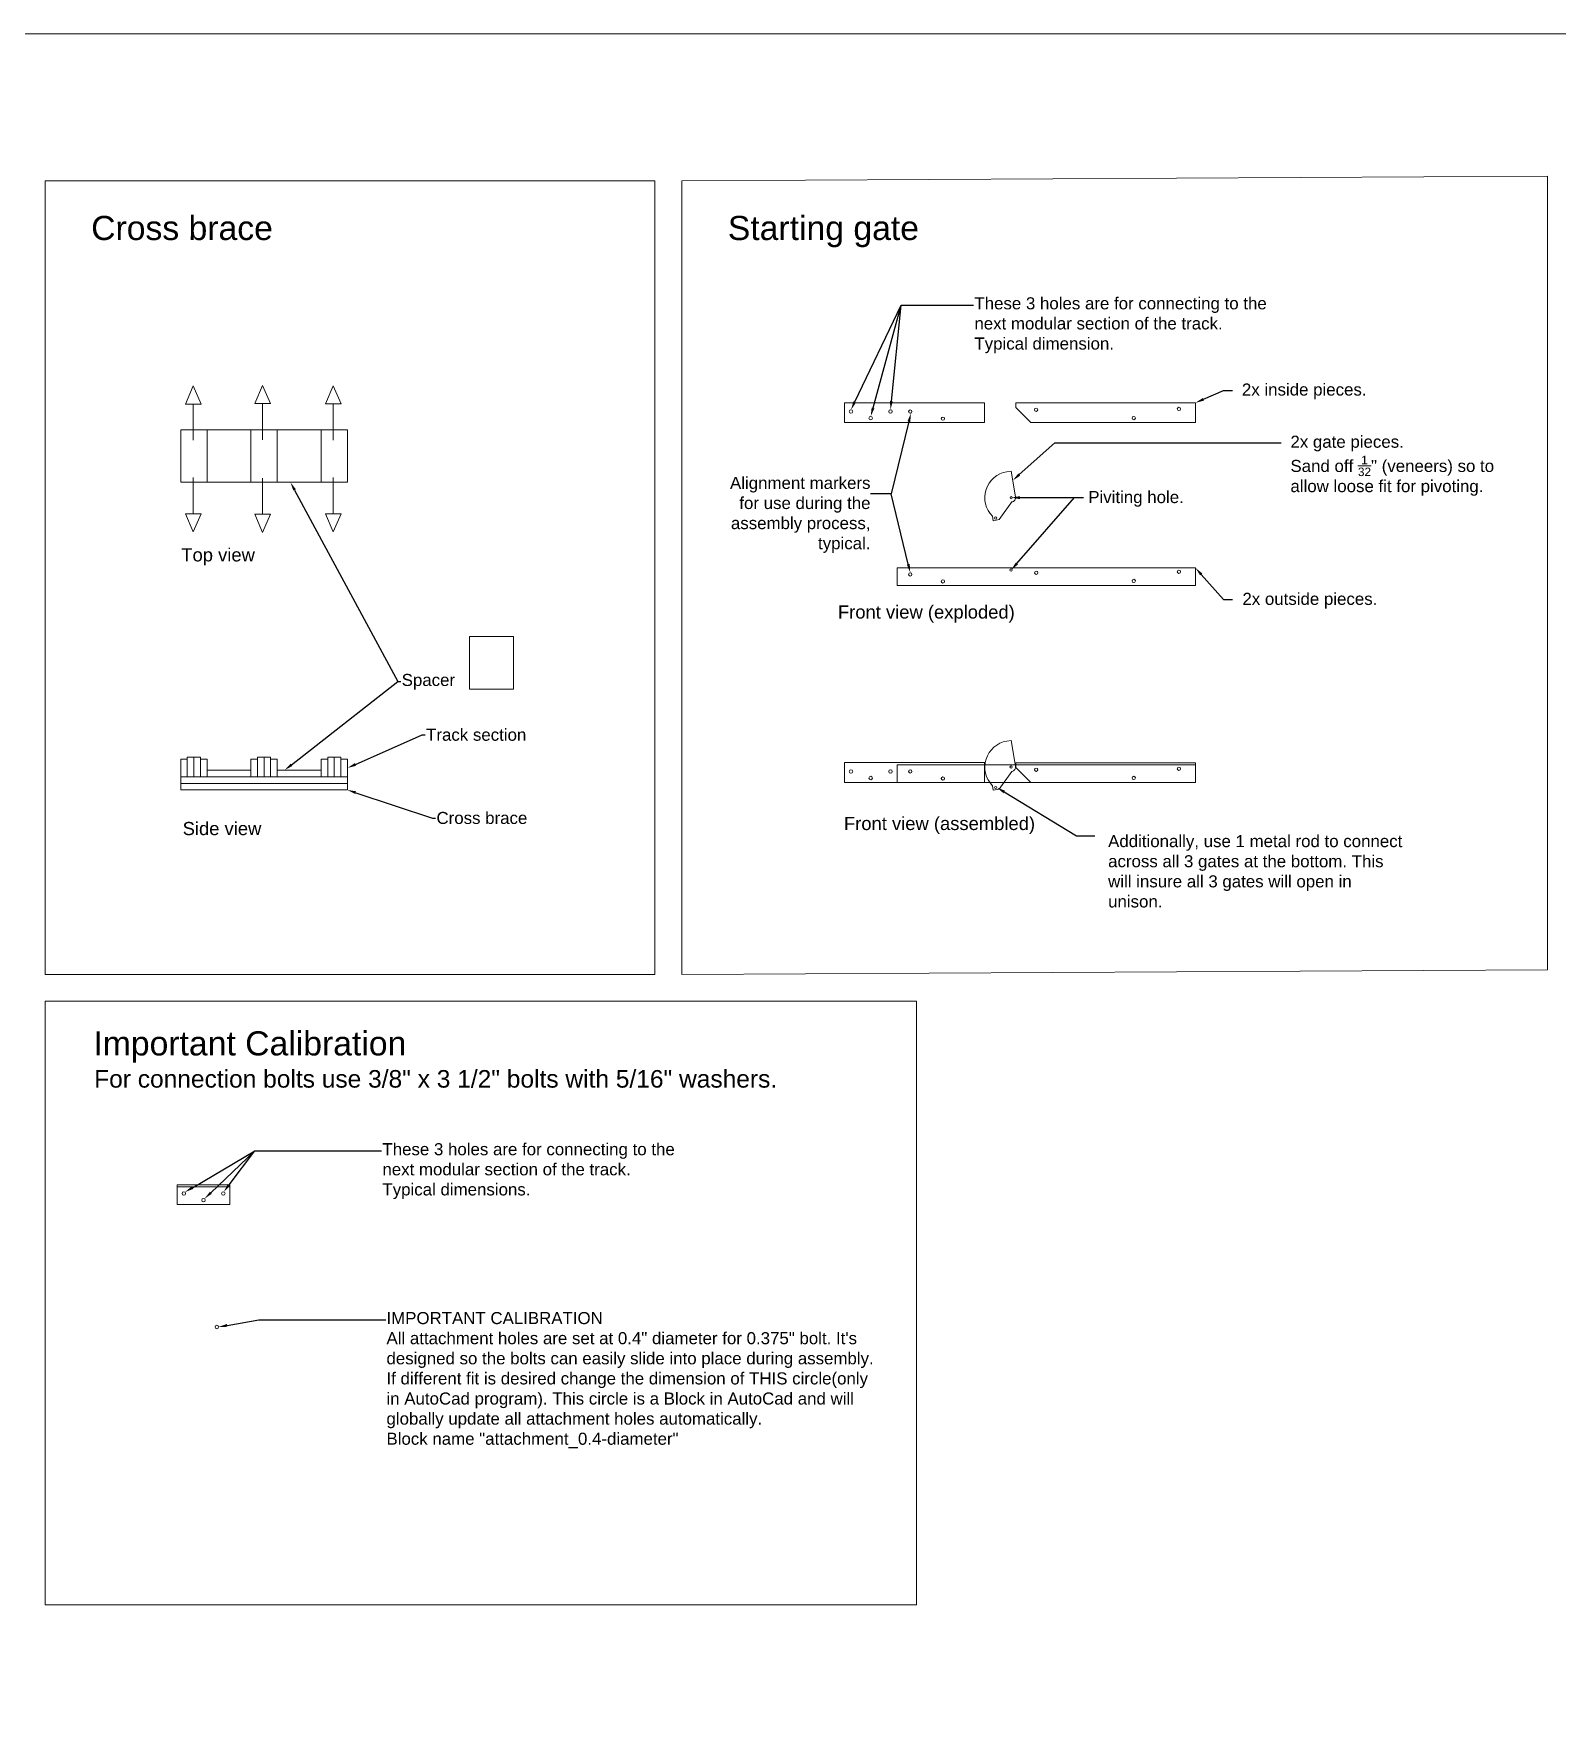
# Model space of a CAD drawing. Header units: millimetres. Extents: x 0 to 39105, y 0 to 9815.
# Drawn here: x 4499 to 8908, y 4908 to 9815 of the extents above; entities that cross this region are included whole.
import ezdxf
from ezdxf import colors
from ezdxf.entities.mleader import LeaderData, LeaderLine
from ezdxf.math import Vec2, Vec3

# ---------------------------------------------------------------- set-up
doc = ezdxf.new("R2010")
doc.units = ezdxf.units.MM
for name, color, linetype, lineweight in [('newTrack', 7, 'Continuous', 20), ('notes', 7, 'Continuous', 20), ('registration marking', 7, 'Continuous', 20)]:
    doc.layers.add(name, color=color, linetype=linetype, lineweight=lineweight)
doc.styles.add('Arial', font='arial.ttf')
doc.styles.get("Standard").update_dxf_attribs({"font": 'arial.ttf'})

# ---------------------------------------------------------------- blocks, each defined once
blk = doc.blocks.new('*U24')
at = {"layer": 'newTrack'}
blk.add_circle((0, 0), 0.2, dxfattribs=at)
blk = doc.blocks.new('attachmentPoints_0.4_diameter')
for p in [(-2.25, 0.75), (0, 0), (2.25, 0.75)]:
    blk.add_blockref('*U24', p)
blk = doc.blocks.new('connection block')
at = {"layer": 'newTrack'}
blk.add_line((1642.94, -1241.25), (1648.94, -1241.25), dxfattribs=at)
blk.add_lwpolyline([(1648.94, -1241), (1642.94, -1241), (1642.94, -1243.25), (1648.94, -1243.25)], close=True, dxfattribs=at)
blk.add_blockref('attachmentPoints_0.4_diameter', (1645.94, -1242.75))
blk = doc.blocks.new('START_1')
at = {"layer": 'newTrack', "color": 7, "linetype": 'Continuous', "lineweight": 5, "transparency": 33554687}
blk.add_lwpolyline([(1657.04, -457.27), (1638.29, -457.27), (1636.57, -455.55), (1636.57, -455.02), (1657.04, -455.02), (1657.04, -457.27), (1657.04, -455.02)], dxfattribs=at)
at = {"layer": 'registration marking', "color": 7, "linetype": 'Continuous', "lineweight": 5, "transparency": 33554687}
for centre in [(1638.89, -455.82), (1655.16, -455.71), (1650.02, -456.76)]:
    blk.add_circle(centre, 0.187, dxfattribs=at)
blk = doc.blocks.new('START_2')
at = {"color": 7, "linetype": 'Continuous', "lineweight": 5, "transparency": 33554687}
blk.add_circle((1624.28, -436.85), 0.188, dxfattribs=at)
at = {"layer": 'newTrack', "color": 7, "linetype": 'Continuous', "lineweight": 5, "transparency": 33554687}
blk.add_line((1632.75, -438.1), (1622.77, -438.1), dxfattribs=at)
blk.add_lwpolyline([(1616.77, -435.85), (1632.75, -435.85), (1632.75, -438.1), (1616.77, -438.1)], close=True, dxfattribs=at)
at = {"layer": 'registration marking', "color": 7, "linetype": 'Continuous', "lineweight": 5, "transparency": 33554687}
for centre in [(1624.28, -436.85), (1627.99, -437.66)]:
    blk.add_circle(centre, 0.187, dxfattribs=at)
blk.add_blockref('attachmentPoints_0.4_diameter', (1619.77, -437.6))
blk = doc.blocks.new('START_3')
at = {"color": 7, "linetype": 'Continuous', "lineweight": 5, "transparency": 33554687}
blk.add_circle((1631.6, -433.73), 0.128, dxfattribs=at)
at = {"layer": 'newTrack', "color": 7, "linetype": 'Continuous', "lineweight": 5, "transparency": 33554687}
blk.add_lwpolyline([(1652.6, -433.48), (1652.6, -435.48), (1618.6, -435.48), (1618.6, -433.48)], close=True, dxfattribs=at)
at = {"layer": 'registration marking', "color": 7, "linetype": 'Continuous', "lineweight": 5, "transparency": 33554687}
for centre, radius in [((1620.11, -434.23), 0.188), ((1620.11, -434.23), 0.187), ((1634.46, -434.03), 0.187), ((1650.72, -433.92), 0.187), ((1623.83, -435.03), 0.187), ((1645.58, -434.97), 0.187)]:
    blk.add_circle(centre, radius, dxfattribs=at)
blk = doc.blocks.new('START_4')
at = {"color": 7, "linetype": 'Continuous', "lineweight": 5, "transparency": 33554687}
blk.add_lwpolyline([(1633.99, -453.25), (1634.07, -453.75), (1634.75, -453.63), (1636.19, -451.62, 0.414214), (1636.6, -451.04), (1636.11, -448.09), (1635.61, -448.17, 0.610914)], format="xyb", close=True, dxfattribs=at)
for centre, radius in [((1636.11, -451.13), 0.128), ((1634.34, -453.45), 0.125)]:
    blk.add_circle(centre, radius, dxfattribs=at)

msp = doc.modelspace()

# ---------------------------------------------------------------- linework, layer by layer
at = {"lineweight": 20}
for p, q in [((4960.7, 8639.1), (4960.7, 8743.9)), ((5161.4, 8640.5), (5161.4, 8745.3)), ((5365.9, 8639.4), (5365.9, 8744.2)), ((5000.4, 8669.6), (5000.4, 8517.2)), ((5127.4, 8517.2), (5127.4, 8669.6)), ((5203.6, 8517.2), (5203.6, 8669.6)), ((5330.6, 8669.6), (5330.6, 8517.2)), ((4960.7, 8531), (4960.7, 8426.2)), ((5161.4, 8529.6), (5161.4, 8424.8)), ((5365.9, 8530.7), (5365.9, 8425.9))]:
    msp.add_line(p, q, dxfattribs=at)
at = {"linetype": 'ByBlock', "lineweight": 20}
for p, q in [((4933.6, 7715.5), (4933.6, 7715.5)), ((4953.4, 7721.9), (4953.4, 7721.9)), ((4971.8, 7721.9), (4971.8, 7721.9)), ((4993.5, 7715.5), (4993.5, 7715.5)), ((5136.8, 7715.5), (5136.8, 7715.5)), ((5156.6, 7721.9), (5156.6, 7721.9)), ((5175, 7721.9), (5175, 7721.9)), ((5196.7, 7715.5), (5196.7, 7715.5)), ((5340, 7715.5), (5340, 7715.5)), ((5359.8, 7721.9), (5359.8, 7721.9)), ((5378.2, 7721.9), (5378.2, 7721.9)), ((5399.9, 7715.5), (5399.9, 7715.5))]:
    msp.add_line(p, q, dxfattribs=at)
at = {"lineweight": 20}
for points in [[(4960.7, 8796.3), (4938, 8743.9), (4983.4, 8743.9)], [(5161.4, 8797.7), (5138.7, 8745.3), (5184.1, 8745.3)], [(5365.9, 8796.6), (5343.2, 8744.2), (5388.6, 8744.2)], [(5406.8, 8669.6), (5406.8, 8517.2), (4924.2, 8517.2), (4924.2, 8669.6)], [(4960.7, 8373.9), (4938, 8426.2), (4983.4, 8426.2)], [(5161.4, 8372.4), (5138.7, 8424.8), (5184.1, 8424.8)], [(5365.9, 8373.5), (5343.2, 8425.9), (5388.6, 8425.9)], [(4924.2, 7715.5), (4943.3, 7715.5), (4943.3, 7664.7), (4924.2, 7664.7)], [(4943.3, 7721.9), (4962.3, 7721.9), (4962.3, 7664.7), (4943.3, 7664.7)], [(4962.3, 7721.9), (4981.4, 7721.9), (4981.4, 7664.7), (4962.3, 7664.7)], [(4981.4, 7715.5), (5000.4, 7715.5), (5000.4, 7664.7), (4981.4, 7664.7)], [(5127.4, 7715.5), (5146.5, 7715.5), (5146.5, 7664.7), (5127.4, 7664.7)], [(5146.5, 7721.9), (5165.5, 7721.9), (5165.5, 7664.7), (5146.5, 7664.7)], [(5165.5, 7721.9), (5184.6, 7721.9), (5184.6, 7664.7), (5165.5, 7664.7)], [(5184.6, 7715.5), (5203.6, 7715.5), (5203.6, 7664.7), (5184.6, 7664.7)], [(5330.6, 7715.5), (5349.7, 7715.5), (5349.7, 7664.7), (5330.6, 7664.7)], [(5349.7, 7721.9), (5368.7, 7721.9), (5368.7, 7664.7), (5349.7, 7664.7)], [(5368.7, 7721.9), (5387.8, 7721.9), (5387.8, 7664.7), (5368.7, 7664.7)], [(5387.8, 7715.5), (5406.8, 7715.5), (5406.8, 7664.7), (5387.8, 7664.7)], [(5406.8, 7664.7), (5406.8, 7645.7), (4924.2, 7645.7), (4924.2, 7664.7)], [(5127.4, 7683.8), (5127.4, 7664.7), (5000.4, 7665.1), (5000.4, 7684.2)], [(5330.6, 7683.8), (5330.6, 7664.8), (5203.6, 7664.7), (5203.6, 7683.8)], [(5406.8, 7645.7), (5406.8, 7626.6), (4924.2, 7626.6), (4924.2, 7645.7)]]:
    msp.add_lwpolyline(points, close=True, dxfattribs=at)
msp.add_lwpolyline([(5887, 8071.1), (5760, 8071.1), (5760, 7918.7), (5887, 7918.7), (5887, 8071.1)], dxfattribs=at)
at = {"layer": 'notes', "color": 7, "linetype": 'Continuous', "lineweight": 20, "transparency": 33554687, "flags": 128}
for points in [[(0, 9815.4), (19105.2, 9815.4), (19105.2, 0), (0, 0)], [(4531.5, 9390.2), (6296.4, 9390.2), (6296.4, 7092.4), (4531.5, 7092.4)], [(6374.2, 9390.2), (8880.4, 9403.8), (8880.4, 7106), (6374.2, 7092.4)], [(4531.9, 7015.5), (7053.9, 7015.5), (7053.9, 5267.7), (4531.9, 5267.7)]]:
    msp.add_lwpolyline(points, close=True, dxfattribs=at)

# ---------------------------------------------------------------- block references
at = {"lineweight": 20, "xscale": 25.4, "yscale": 25.4, "zscale": 25.4}
for name, p in [('START_2', (-34220.8, 19818.1)), ('START_1', (-34227.7, 20304.9)), ('START_4', (-34229.4, 19931.4)), ('START_3', (-34115, 19279.9)), ('START_4', (-34229.4, 19151.4)), ('START_2', (-34220.8, 18776.2)), ('START_1', (-34227.7, 19262.9)), ('START_3', (-34115, 18709.5)), ('connection block', (-36816.5, 38004.9)), ('*U24', (5028.9, 6072))]:
    msp.add_blockref(name, p, dxfattribs=at)

# ---------------------------------------------------------------- texts
at = {"layer": 'notes', "lineweight": 20, "transparency": 33554687, "style": 'Arial'}
for s, height, p in [('Cross brace', 69.85, (4665.1, 9218.6)), ('Starting gate', 69.85, (6507.8, 9218.6)), ('Top view', 38.1, (4926, 8288.2)), ('Front view (exploded)', 38.1, (6826.5, 8122.8)), ('Side view', 38.1, (4929.9, 7495.8)), ('Front view (assembled)', 38.1, (6843.9, 7510.5)), ('Important Calibration', 69.85, (4671.6, 6858)), ('For connection bolts use 3/8" x 3 1/2" bolts with 5/16" washers. ', 50.8, (4673.8, 6764.8))]:
    msp.add_text(s, height=height, dxfattribs=at).set_placement(p)

# ---------------------------------------------------------------- leaders
at = {"layer": 'notes', "lineweight": 20, "transparency": 33554687}
ml = msp.add_multileader_mtext('Standard', dxfattribs=at)
ml.set_content('')
ml.set_leader_properties()
ml.build(insert=Vec2(0, 0))
ml.multileader.update_dxf_attribs({"text_right_attachment_type": 6, "dogleg_length": 6.23, "arrow_head_size": 25.4})
ctx = ml.context
ctx.base_point, ctx.char_height, ctx.arrow_head_size, ctx.landing_gap_size, ctx.plane_origin = Vec3(7194.1, 9030.3), 34.9, 25.4, 2.29, Vec3(6646.5, 8911.8)
ctx.right_attachment = 6
notes = []
notes.append((ctx, [(0, (1, 1, 0), (7035.7, 9030.3), (1, 0), 158.4, [(0, [(6864.2, 8727.1), (7009.5, 9030.3)], 0, [])])]))
ctx.mtext, ml.multileader.dxf.content_type = None, 0
ml = msp.add_multileader_mtext('Standard', dxfattribs=at)
ml.set_content('These 3 holes are for connecting to the^Jnext modular section of the track.^JTypical dimension.', color=256, style='Arial')
ml.set_leader_properties()
ml.build(insert=Vec2(0, 0))
ml.multileader.update_dxf_attribs({"text_right_attachment_type": 6, "dogleg_length": 0, "arrow_head_size": 25.4})
ctx = ml.context
ctx.base_point, ctx.char_height, ctx.arrow_head_size, ctx.landing_gap_size, ctx.plane_origin = Vec3(7219.1, 9030.3), 34.925, 25.4, 2.29, Vec3(6706.3, 8909.2)
ctx.right_attachment = 6
notes.append((ctx, [(0, (1, 1, 0), (7219.1, 9030.3), (1, 0), 0, [(0, [(6921.3, 8708), (7009.5, 9030.3)], 0, [])])]))
ctx.mtext.insert, ctx.mtext.flow_direction = Vec3(7221.4, 9052.9), 5
ml = msp.add_multileader_mtext('Standard', dxfattribs=at)
ml.set_content('', color=256, style='Arial')
ml.set_leader_properties()
ml.build(insert=Vec2(0, 0))
ml.multileader.update_dxf_attribs({"text_right_attachment_type": 6, "dogleg_length": 0.36, "arrow_head_size": 25.4})
ctx = ml.context
ctx.base_point, ctx.char_height, ctx.arrow_head_size, ctx.landing_gap_size, ctx.plane_origin = Vec3(7018.7, 9030.3), 34.9, 25.4, 2.29, Vec3(6760.8, 8911.8)
ctx.right_attachment = 6
notes.append((ctx, [(0, (1, 1, 0), (7009.5, 9030.3), (1, 0), 9.14, [(0, [(6978.5, 8727.1)], 0, [])])]))
ctx.mtext.insert, ctx.mtext.flow_direction = Vec3(7021, 9047.8), 5
ml = msp.add_multileader_mtext('Standard', dxfattribs=at)
ml.set_content('2x inside pieces.', color=256, style='Arial')
ml.set_leader_properties()
ml.build(insert=Vec2(0, 0))
ml.multileader.update_dxf_attribs({"leader_type": 0, "text_right_attachment_type": 6, "dogleg_length": 0.36, "arrow_head_size": 25.4})
ctx = ml.context
ctx.base_point, ctx.char_height, ctx.arrow_head_size, ctx.landing_gap_size, ctx.plane_origin = Vec3(7993.4, 8781), 34.925, 25.4, 2.29, Vec3(7965.4, 8829.2)
ctx.right_attachment = 6
notes.append((ctx, [(0, (1, 1, 0), (7984.2, 8781), (1, 0), 9.14, [(0, [(7861.1, 8747.4)], 0, [])])]))
ctx.mtext.insert, ctx.mtext.width, ctx.mtext.flow_direction = Vec3(7995.7, 8803.3), 501.666, 5
ml = msp.add_multileader_mtext('Standard', dxfattribs=at)
ml.set_content('')
ml.set_leader_properties()
ml.build(insert=Vec2(0, 0))
ml.multileader.update_dxf_attribs({"text_right_attachment_type": 6, "dogleg_length": 0, "arrow_head_size": 25.4})
ctx = ml.context
ctx.base_point, ctx.char_height, ctx.arrow_head_size, ctx.landing_gap_size, ctx.plane_origin = Vec3(7968.5, 8783.1), 34.9, 25.4, 2.29, Vec3(7759, 8573.5)
ctx.right_attachment = 6
notes.append((ctx, [(0, (1, 1, 0), (7968.5, 8783.1), (1, 0), 0, [(0, [(7861.1, 8747.4), (7942.3, 8783.1)], 0, [])])]))
ctx.mtext, ml.multileader.dxf.content_type = None, 0
ml = msp.add_multileader_mtext('Standard', dxfattribs=at)
ml.set_content('Alignment markers for use during the assembly process,\\Ptypical.', color=256, style='Arial')
ml.set_leader_properties()
ml.build(insert=Vec2(0, 0))
ml.multileader.update_dxf_attribs({"leader_type": 0, "text_right_attachment_type": 6, "dogleg_length": 0, "arrow_head_size": 25.4})
ctx = ml.context
ctx.base_point, ctx.char_height, ctx.arrow_head_size, ctx.landing_gap_size, ctx.plane_origin = Vec3(6515.9, 8510.4), 34.925, 25.4, 0, Vec3(7035.9, 8717.2)
ctx.right_attachment, ctx.text_align_type = 6, 2
notes.append((ctx, [(0, (1, 1, 0), (6920.7, 8487.8), (-1, 0), 0, [(0, [(7035.9, 8717.3)], 0, [])])]))
ctx.mtext.insert, ctx.mtext.width, ctx.mtext.alignment, ctx.mtext.flow_direction = Vec3(6920.7, 8533), 432.084, 3, 5
ml = msp.add_multileader_mtext('Standard', dxfattribs=at)
ml.set_content('')
ml.set_leader_properties()
ml.build(insert=Vec2(0, 0))
ml.multileader.update_dxf_attribs({"text_right_attachment_type": 6, "dogleg_length": 0, "arrow_head_size": 25.4})
ctx = ml.context
ctx.base_point, ctx.char_height, ctx.arrow_head_size, ctx.landing_gap_size, ctx.plane_origin = Vec3(6920.7, 8483.4), 34.9, 25.4, 2.29, Vec3(7035.9, 8717.2)
ctx.right_attachment = 6
notes.append((ctx, [(0, (1, 1, 0), (6920.7, 8483.4), (-1, 0), 0, [(0, [(7037.8, 8717.6), (6980.6, 8483.4)], 0, [])])]))
ctx.mtext, ml.multileader.dxf.content_type = None, 0
ml = msp.add_multileader_mtext('Standard', dxfattribs=at)
ml.set_content('\\A1;2x gate pieces.\\PSand off {\\H0.7x;\\S1/32;}" (veneers) so to allow loose fit for pivoting.', color=256, style='Arial')
ml.set_leader_properties()
ml.build(insert=Vec2(0, 0))
ml.multileader.update_dxf_attribs({"leader_type": 0, "text_right_attachment_type": 6, "dogleg_length": 0.36, "arrow_head_size": 25.4})
ctx = ml.context
ctx.base_point, ctx.char_height, ctx.arrow_head_size, ctx.landing_gap_size, ctx.plane_origin = Vec3(8133.8, 8629.6), 34.925, 25.4, 2.29, Vec3(8105.8, 8677.9)
ctx.right_attachment = 6
notes.append((ctx, [(0, (1, 1, 0), (8124.7, 8629.6), (1, 0), 9.14, [(0, [(7861.1, 8690.3)], 0, [])])]))
ctx.mtext.insert, ctx.mtext.width, ctx.mtext.defined_height, ctx.mtext.flow_direction = Vec3(8136.1, 8652.2), 625.215, 201.6, 5
ml = msp.add_multileader_mtext('Standard', dxfattribs=at)
ml.set_content('')
ml.set_leader_properties()
ml.build(insert=Vec2(0, 0))
ml.multileader.update_dxf_attribs({"text_right_attachment_type": 6, "dogleg_length": 0, "arrow_head_size": 25.4})
ctx = ml.context
ctx.base_point, ctx.char_height, ctx.arrow_head_size, ctx.landing_gap_size, ctx.plane_origin = Vec3(8108.9, 8631.7), 34.9, 25.4, 2.29, Vec3(7899.4, 8422.2)
ctx.right_attachment = 6
notes.append((ctx, [(0, (1, 1, 0), (8108.9, 8631.7), (1, 0), 0, [(0, [(7332.3, 8522.5), (7454.1, 8631.7)], 0, [])])]))
ctx.mtext, ml.multileader.dxf.content_type = None, 0
ml = msp.add_multileader_mtext('Standard', dxfattribs=at)
ml.set_content('', color=256, style='Arial')
ml.set_leader_properties()
ml.build(insert=Vec2(0, 0))
ml.multileader.update_dxf_attribs({"text_right_attachment_type": 6, "dogleg_length": 0.36, "arrow_head_size": 25.4})
ctx = ml.context
ctx.base_point, ctx.char_height, ctx.arrow_head_size, ctx.landing_gap_size, ctx.plane_origin = Vec3(5561.5, 7940.2), 34.9, 25.4, 2.29, Vec3(5342.3, 8517.2)
ctx.right_attachment = 6
notes.append((ctx, [(0, (1, 1, 0), (5552.4, 7940.2), (1, 0), 9.14, [(0, [(5242, 8517.2)], 0, [])])]))
ctx.mtext.insert, ctx.mtext.flow_direction = Vec3(5563.8, 7957.7), 5
ml = msp.add_multileader_mtext('Standard', dxfattribs=at)
ml.set_content('Piviting hole.', color=256, style='Arial')
ml.set_leader_properties()
ml.build(insert=Vec2(0, 0))
ml.multileader.update_dxf_attribs({"leader_type": 0, "text_right_attachment_type": 6, "dogleg_length": 0.36, "arrow_head_size": 25.4})
ctx = ml.context
ctx.base_point, ctx.char_height, ctx.arrow_head_size, ctx.landing_gap_size, ctx.plane_origin = Vec3(7548.6, 8469.4), 34.925, 25.4, 2.29, Vec3(7520.6, 8517.7)
ctx.right_attachment = 6
notes.append((ctx, [(0, (1, 1, 0), (7539.5, 8469.4), (1, 0), 9.14, [(0, [(7327.7, 8472.8)], 0, [])])]))
ctx.mtext.insert, ctx.mtext.width, ctx.mtext.flow_direction = Vec3(7550.9, 8492), 501.666, 5
ml = msp.add_multileader_mtext('Standard', dxfattribs=at)
ml.set_content('')
ml.set_leader_properties()
ml.build(insert=Vec2(0, 0))
ml.multileader.update_dxf_attribs({"text_right_attachment_type": 6, "dogleg_length": 0, "arrow_head_size": 25.4})
ctx = ml.context
ctx.base_point, ctx.char_height, ctx.arrow_head_size, ctx.landing_gap_size, ctx.plane_origin = Vec3(6920.7, 8483.4), 34.9, 25.4, 2.29, Vec3(7035.9, 8255.3)
ctx.right_attachment = 6
notes.append((ctx, [(0, (1, 1, 0), (6920.7, 8483.4), (-1, 0), 0, [(0, [(7035.9, 8255.3), (6980.6, 8483.4)], 0, [])])]))
ctx.mtext, ml.multileader.dxf.content_type = None, 0
ml = msp.add_multileader_mtext('Standard', dxfattribs=at)
ml.set_content('')
ml.set_leader_properties()
ml.build(insert=Vec2(0, 0))
ml.multileader.update_dxf_attribs({"text_right_attachment_type": 6, "dogleg_length": 0, "arrow_head_size": 25.4})
ctx = ml.context
ctx.base_point, ctx.char_height, ctx.arrow_head_size, ctx.landing_gap_size, ctx.plane_origin = Vec3(7511.1, 8472.8), 34.9, 25.4, 2.29, Vec3(7327.7, 8472.8)
ctx.right_attachment = 6
notes.append((ctx, [(0, (1, 1, 0), (7511.1, 8472.8), (1, 0), 0, [(0, [(7327.7, 8472.8), (7458.7, 8472.8)], 0, [])])]))
ctx.mtext, ml.multileader.dxf.content_type = None, 0
ml = msp.add_multileader_mtext('Standard', dxfattribs=at)
ml.set_content('')
ml.set_leader_properties()
ml.build(insert=Vec2(0, 0))
ml.multileader.update_dxf_attribs({"text_right_attachment_type": 6, "dogleg_length": 0, "arrow_head_size": 25.4})
ctx = ml.context
ctx.base_point, ctx.char_height, ctx.arrow_head_size, ctx.landing_gap_size, ctx.plane_origin = Vec3(7537.3, 8472.8), 34.9, 25.4, 2.29, Vec3(7327.7, 8263.2)
ctx.right_attachment = 6
notes.append((ctx, [(0, (1, 1, 0), (7537.3, 8472.8), (1, 0), 0, [(0, [(7327.7, 8263.2), (7511.1, 8472.8)], 0, [])])]))
ctx.mtext, ml.multileader.dxf.content_type = None, 0
ml = msp.add_multileader_mtext('Standard', dxfattribs=at)
ml.set_content('')
ml.set_leader_properties()
ml.build(insert=Vec2(0, 0))
ml.multileader.update_dxf_attribs({"text_right_attachment_type": 6, "dogleg_length": 0, "arrow_head_size": 25.4})
ctx = ml.context
ctx.base_point, ctx.char_height, ctx.arrow_head_size, ctx.landing_gap_size, ctx.plane_origin = Vec3(7968.5, 8177.5), 34.9, 25.4, 2.29, Vec3(7759, 7967.9)
ctx.right_attachment = 6
notes.append((ctx, [(0, (1, 1, 0), (7968.5, 8177.5), (1, 0), 0, [(0, [(7861.1, 8269.6), (7942.3, 8177.5)], 0, [])])]))
ctx.mtext, ml.multileader.dxf.content_type = None, 0
ml = msp.add_multileader_mtext('Standard', dxfattribs=at)
ml.set_content('2x outside pieces.', color=256, style='Arial')
ml.set_leader_properties()
ml.build(insert=Vec2(0, 0))
ml.multileader.update_dxf_attribs({"leader_type": 0, "text_right_attachment_type": 6, "dogleg_length": 0.36, "arrow_head_size": 25.4})
ctx = ml.context
ctx.base_point, ctx.char_height, ctx.arrow_head_size, ctx.landing_gap_size, ctx.plane_origin = Vec3(7994.8, 8174.9), 34.925, 25.4, 2.29, Vec3(7966.8, 8223.2)
ctx.right_attachment = 6
notes.append((ctx, [(0, (1, 1, 0), (7985.7, 8174.9), (1, 0), 9.14, [(0, [(7861.1, 8269.6)], 0, [])])]))
ctx.mtext.insert, ctx.mtext.width, ctx.mtext.flow_direction = Vec3(7997.1, 8197.3), 501.666, 5
ml = msp.add_multileader_mtext('Standard', dxfattribs=at)
ml.set_content('Spacer', color=256, style='Arial')
ml.set_leader_properties()
ml.build(insert=Vec2(0, 0))
ml.multileader.update_dxf_attribs({"text_right_attachment_type": 6, "dogleg_length": 0.36, "arrow_head_size": 25.4})
ctx = ml.context
ctx.base_point, ctx.char_height, ctx.arrow_head_size, ctx.landing_gap_size, ctx.plane_origin = Vec3(5561.5, 7940.2), 34.92, 25.4, 2.29, Vec3(5381.4, 7684)
ctx.right_attachment = 6
notes.append((ctx, [(0, (1, 1, 0), (5552.4, 7940.2), (1, 0), 9.14, [(0, [(5225, 7683.8)], 0, [])])]))
ctx.mtext.insert, ctx.mtext.flow_direction = Vec3(5563.8, 7962.5), 5
ml = msp.add_multileader_mtext('Standard', dxfattribs=at)
ml.set_content('Track section', color=256, style='Arial')
ml.set_leader_properties()
ml.build(insert=Vec2(0, 0))
ml.multileader.update_dxf_attribs({"text_right_attachment_type": 6, "dogleg_length": 0.36, "arrow_head_size": 25.4})
ctx = ml.context
ctx.base_point, ctx.char_height, ctx.arrow_head_size, ctx.landing_gap_size, ctx.plane_origin = Vec3(5632.2, 7786.1), 34.925, 25.4, 2.29, Vec3(5559.2, 7690.1)
ctx.right_attachment = 6
notes.append((ctx, [(0, (1, 1, 0), (5623.1, 7786.1), (1, 0), 9.14, [(0, [(5406.8, 7690.1)], 0, [])])]))
ctx.mtext.insert, ctx.mtext.flow_direction = Vec3(5634.5, 7803.9), 5
ml = msp.add_multileader_mtext('Standard', dxfattribs=at)
ml.set_content('Cross brace', color=256, style='Arial')
ml.set_leader_properties()
ml.build(insert=Vec2(0, 0))
ml.multileader.update_dxf_attribs({"text_right_attachment_type": 6, "dogleg_length": 0.36, "arrow_head_size": 25.4})
ctx = ml.context
ctx.base_point, ctx.char_height, ctx.arrow_head_size, ctx.landing_gap_size, ctx.plane_origin = Vec3(5662.2, 7545.2), 34.925, 25.4, 2.29, Vec3(5559.2, 7626.6)
ctx.right_attachment = 6
notes.append((ctx, [(0, (1, 1, 0), (5653, 7545.2), (1, 0), 9.14, [(0, [(5406.8, 7626.6)], 0, [])])]))
ctx.mtext.insert, ctx.mtext.flow_direction = Vec3(5664.5, 7563), 5
ml = msp.add_multileader_mtext('Standard', dxfattribs=at)
ml.set_content('')
ml.set_leader_properties()
ml.build(insert=Vec2(0, 0))
ml.multileader.update_dxf_attribs({"text_right_attachment_type": 6, "dogleg_length": 0, "arrow_head_size": 25.4})
ctx = ml.context
ctx.base_point, ctx.char_height, ctx.arrow_head_size, ctx.landing_gap_size, ctx.plane_origin = Vec3(7569.5, 7494.2), 34.9, 25.4, 2.29, Vec3(7386.2, 7494.2)
ctx.right_attachment = 6
notes.append((ctx, [(0, (1, 1, 0), (7569.5, 7494.2), (1, 0), 0, [(0, [(7286.1, 7633.8), (7517.1, 7494.2)], 0, [])])]))
ctx.mtext, ml.multileader.dxf.content_type = None, 0
ml = msp.add_multileader_mtext('Standard', dxfattribs=at)
ml.set_content('Additionally, use 1 metal rod to connect across all 3 gates at the bottom. This will insure all 3 gates will open in unison.', color=256, style='Arial')
ml.set_leader_properties()
ml.build(insert=Vec2(0, 0))
ml.multileader.update_dxf_attribs({"leader_type": 0, "text_right_attachment_type": 6, "dogleg_length": 0.36, "arrow_head_size": 25.4})
ctx = ml.context
ctx.base_point, ctx.char_height, ctx.arrow_head_size, ctx.landing_gap_size, ctx.plane_origin = Vec3(7606.1, 7473.3), 34.925, 25.4, 2.29, Vec3(7578.1, 7521.6)
ctx.right_attachment = 6
notes.append((ctx, [(0, (1, 1, 0), (7596.9, 7473.3), (1, 0), 9.14, [(0, [(7384.9, 7648.3)], 0, [])])]))
ctx.mtext.insert, ctx.mtext.width, ctx.mtext.defined_height, ctx.mtext.flow_direction = Vec3(7608.4, 7495.9), 870.265, 189.7, 5
ml = msp.add_multileader_mtext('Standard', dxfattribs=at)
ml.set_content('')
ml.set_leader_properties()
ml.build(insert=Vec2(0, 0))
ml.multileader.update_dxf_attribs({"text_right_attachment_type": 6, "dogleg_length": 6.23, "arrow_head_size": 25.4})
ctx = ml.context
ctx.base_point, ctx.char_height, ctx.arrow_head_size, ctx.landing_gap_size, ctx.plane_origin = Vec3(5323.7, 6581.4), 34.9, 25.4, 2.29, Vec3(4933.2, 6463)
ctx.right_attachment = 6
notes.append((ctx, [(0, (1, 1, 0), (5165.3, 6581.4), (1, 0), 158.4, [(0, [(4936.3, 6462.2), (5139.1, 6581.4)], 0, [])])]))
ctx.mtext, ml.multileader.dxf.content_type = None, 0
ml = msp.add_multileader_mtext('Standard', dxfattribs=at)
ml.set_content('These 3 holes are for connecting to the^Jnext modular section of the track.^JTypical dimensions.', color=256, style='Arial')
ml.set_leader_properties()
ml.build(insert=Vec2(0, 0))
ml.multileader.update_dxf_attribs({"text_right_attachment_type": 6, "dogleg_length": 0, "arrow_head_size": 25.4})
ctx = ml.context
ctx.base_point, ctx.char_height, ctx.arrow_head_size, ctx.landing_gap_size, ctx.plane_origin = Vec3(5505.8, 6581.4), 34.925, 25.4, 2.29, Vec3(4993, 6460.3)
ctx.right_attachment = 6
notes.append((ctx, [(0, (1, 1, 0), (5505.8, 6581.4), (1, 0), 0, [(0, [(4993.3, 6443.2), (5139.1, 6581.4)], 0, [])])]))
ctx.mtext.insert, ctx.mtext.flow_direction = Vec3(5508.1, 6604), 5
ml = msp.add_multileader_mtext('Standard', dxfattribs=at)
ml.set_content('', color=256, style='Arial')
ml.set_leader_properties()
ml.build(insert=Vec2(0, 0))
ml.multileader.update_dxf_attribs({"text_right_attachment_type": 6, "dogleg_length": 0.36, "arrow_head_size": 25.4})
ctx = ml.context
ctx.base_point, ctx.char_height, ctx.arrow_head_size, ctx.landing_gap_size, ctx.plane_origin = Vec3(5148.3, 6581.4), 34.9, 25.4, 2.29, Vec3(5047.5, 6463)
ctx.right_attachment = 6
notes.append((ctx, [(0, (1, 1, 0), (5139.1, 6581.4), (1, 0), 9.14, [(0, [(5048.8, 6463.1)], 0, [])])]))
ctx.mtext.insert, ctx.mtext.flow_direction = Vec3(5150.5, 6598.9), 5
ml = msp.add_multileader_mtext('Standard', dxfattribs=at)
ml.set_content('IMPORTANT CALIBRATION\\PAll attachment holes are set at 0.4" diameter for 0.375" bolt. It\'s designed so the bolts can easily slide into place during assembly. If different fit is desired change the dimension of THIS circle(only in AutoCad program). This circle is a Block in AutoCad and will globally update all attachment holes automatically. \\PBlock name "attachment_0.4-diameter"', color=256, style='Arial')
ml.set_leader_properties()
ml.build(insert=Vec2(0, 0))
ml.multileader.update_dxf_attribs({"has_text_frame": 1, "text_right_attachment_type": 6, "dogleg_length": 0, "arrow_head_size": 25.4})
ctx = ml.context
ctx.base_point, ctx.char_height, ctx.arrow_head_size, ctx.landing_gap_size, ctx.plane_origin = Vec3(5517.5, 6092.8), 34.925, 25.4, 2.29, Vec3(5004.7, 5971.7)
ctx.right_attachment = 6
notes.append((ctx, [(0, (1, 1, 0), (5517.5, 6092.8), (1, 0), 0, [(0, [(5033.9, 6072), (5150.8, 6092.8)], 0, [])])]))
ctx.mtext.insert, ctx.mtext.width, ctx.mtext.flow_direction = Vec3(5519.8, 6115.1), 1410.176, 5
for ctx, leaders in notes:
    for number, flags, end, landing, length, lines in leaders:
        leader = LeaderData()
        leader.index, (leader.has_last_leader_line, leader.has_dogleg_vector, leader.attachment_direction) = number, flags
        leader.last_leader_point, leader.dogleg_vector, leader.dogleg_length = Vec3(end), Vec3(landing), length
        for number, points, colour, breaks in lines:
            line = LeaderLine()
            line.index, line.vertices, line.color, line.breaks = number, Vec3.list(points), colors.encode_raw_color(colour), breaks
            leader.lines.append(line)
        ctx.leaders.append(leader)

doc.saveas('drawing.dxf')
